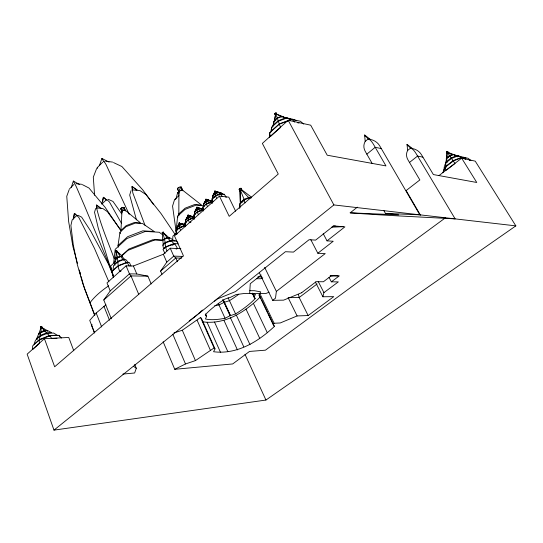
<?xml version="1.0" encoding="UTF-8"?>
<svg xmlns="http://www.w3.org/2000/svg" width="543" height="543" viewBox="0 0 543 543"><rect width="100%" height="100%" fill="white"/><g stroke="black" fill="none" stroke-linecap="round" stroke-linejoin="round"><path stroke-width="0.81" d="M226.058 197.591L226.064 196.844L224.116 194.211L220.553 193.81L215.517 195.745L211.994 198.874L212.503 202.96M178.823 215.87L178.925 191.781L177.371 188.414L178.443 187.423L181.219 186.955L182.821 190.783M178.321 225.813L178.253 225.107L179.685 223.349L184.104 224.313L181.029 223.709L179.278 224.388L179.516 225.793L176.903 227.605L176.93 230.49L176.224 230.632L176.862 234.467M115.869 260.151L115.93 256.988M240.311 203.258L240.033 191.238L239.158 189.466L239.762 188.523L241.173 188.272L242.049 190.043L251.701 197.34M240.033 191.238L239.164 189.045M251.307 197.917L249.787 197.747L244.078 199.96L239.972 203.51L239.802 207.888M240.4 203.435L240.047 190.817L241.472 189.975L242.035 190.464M241.16 188.692L241.173 188.272M194.55 215.035L194.496 211.953L196.844 209.863L200.265 208.546L201.976 210.474L197.584 212.17L196.885 208.709L198.657 208.023L202.736 208.777L202.023 209.198M185.713 222.874L185.638 219.84L187.953 217.777L191.353 216.467L193.831 216.671L193.125 217.085L192.874 216.535L188.407 215.578L186.975 217.343L187.03 218.062M444.113 170.169L445.722 166.328L445.857 162.866L451.593 158.434L458.17 155.834L466.023 158.271M212.557 200.482L212.612 195.84L215.028 193.688L218.483 192.365L220.261 194.279L218.042 195.134M454.389 155.25L454.05 154.707L448.342 152.549L447.575 152.685L447.14 153.017L446.943 157.511L446.258 159.16L446.597 159.703M195.772 213.779L194.564 214.852L194.496 211.953L195.229 211.818L194.971 211.268L195.663 209.788L196.885 208.709M239.687 208.322L239.972 203.51M185.584 226.764L184.973 222.861L185.686 222.725L185.638 219.84M172.606 240.311L172.905 236.11L176.577 232.852M39.598 339.443L39.836 336.327L47.384 333.314L53.587 333.035L57.273 335.187L49.318 335.567L39.598 339.443L33.971 344.506L35.458 340.278L39.836 336.327M269.301 137.542L269.681 132.791L279.211 124.218L292.046 119.412L300.394 121.259L303.734 124.076M271.486 130.429L271.758 127.13L278.274 121.252L287.057 117.967L292.82 119.243L296.492 120.702M272.708 127.137L273.991 121.286L277.358 118.245L281.885 116.555L285.435 117.96L290.193 119.012L281.172 116.392L276.631 114.24L275.898 112.876L274.744 113.568L275.444 115.32L274.717 119.453M273.821 123.234L273.991 121.286M274.249 121.428L275.477 114.933L275.966 114.485L277.073 114.335L283.785 116.969L284.159 117.661M275.444 115.32L274.744 113.568M276.339 112.971L277.039 114.722L275.898 112.876M458.258 156.119L453.154 154.511L449.753 155.855L446.787 158.149L446.448 161.542L444.35 166.477L443.787 170.936M73.875 217.417L74.479 213.385L76.97 215.761L74.479 213.385M204.202 205.858L196.233 205.091L185.149 209.354L177.649 216.094L175.98 231.678L176.231 234.067M102.702 201.718L103.475 197.272L106.767 200L106.143 199.939L103.475 197.272M264.624 267.339L276.367 291.401L275.505 298.155L272.688 300.327L259.316 272.688M37.168 339.864L36.714 338.608L40.325 335.357L46.535 332.879L51.653 332.649L47.825 330.701L44.607 330.843L40.705 332.391L40.325 335.357L40.779 336.612M114.519 264.305L115.231 259.574L117.336 257.66L120.655 256.371L121.883 256.411L124.578 259.255L123.159 259.215L117.865 261.278L114.519 264.305L114.953 265.351M118.001 245.545L119.996 232.275L126.01 226.689L135.451 223.071L142.646 223.573L154.239 231.535L142.829 230.823L127.653 236.673L118.001 245.545L118.394 247.174M445.199 164.536L446.787 158.149M130.972 190.736L129.696 195.113L136.449 219.874M74.269 213.596L73.224 218.917L72.117 220.064L70.889 225.494L73.291 244.913L77.269 264.387L82.828 283.745L94.835 315.245M271.758 127.13L270.882 131.447L279.285 123.892L290.586 119.664L287.057 117.967M101.779 204.168L103.197 197.537M91.984 324.415L91.686 325.759L94.407 332.75M173.957 332.934L182.305 330.239L200.55 317.465L201.507 318.51L215.014 348.884L213.582 351.735C236.762 354.769 258.156 341.785 274.385 326.431L273.231 324.68L274.086 323.255L280.202 322.976L297.109 315.945L308.146 315.537L333.762 296.634L322.895 296.77L323.947 292.528M179.068 193.186L177.697 192.439L175.993 198.799L174.425 200.028L172.559 206.109L176.156 231.698M71.309 187.369L73.353 181.077L79.393 184.437M134.732 364.414L136.279 368.263L134.65 372.993L122.867 374.079M99.444 165.547L101.901 158.447L109.068 162.106M69.219 189.521L66.762 196.294L68.594 221.232L72.918 246.576L77.425 263.314M446.909 159.296L446.258 159.16L447.025 153.302L446.36 152.216L447.67 151.456L448.226 152.827L447.67 151.456M447.14 153.017L447.296 153.357L446.468 151.931M36.714 338.608L38.438 334.44L40.705 332.391M442.837 172.633L445.016 167.42L453.398 160.966L462.996 157.165L468.039 158.278L470.93 160.531L469.301 160.178M187.349 217.363C187.593 214.166 188.781 216.175 188.34 215.042M195.867 210.195C196.349 206.618 198.541 206.707 195.819 209.462L195.84 209.761M205.145 201.507L205.96 199.797L208.661 200.306L208.207 200.258M205.525 314.248L206.544 316.521L205.444 318.965A57.633 18.903 -25.6 0 0 225.046 318.252L230.13 315.734L235.574 313.935A58.237 19.195 -24.7 0 0 255.129 298.657L253.011 294.204M178.633 225.114L179.258 223.607M212.646 202.111L210.847 202.003L206.428 203.7L203.367 206.421L203.489 203.958L204.222 203.822L203.958 203.272L204.643 201.792L205.878 200.693L207.664 200.007L210.786 200.645L211.051 201.195L211.77 200.767L207.664 200.007M186.364 219.698L186.113 219.148L186.819 217.675L188.014 216.603L189.779 215.924L192.874 216.535M177.636 227.469L177.385 226.92L178.09 225.44L179.278 224.388M254.002 297.164L255.454 294.408L250.432 293.505L243.753 293.553L236.103 294.564L230.375 297.374L225.04 299.057A55.366 17.437 -25.4 0 0 205.227 314.899L206.645 316.501M273.231 324.68L259.038 295.012L260.715 291.876L254.321 290.688L249.834 290.702M185.787 225.888L184.973 222.861L188.34 219.874L193.294 217.953L194.618 218.062M197.869 209.822L200.265 208.546M201.976 210.474L202.254 210.026L197.272 211.946L193.851 214.98L194.428 218.944M203.564 205.621L203.489 203.958L205.872 201.84L209.306 200.516L211.051 202.437L207.372 203.856M211.051 202.437L211.336 201.976L212.143 203.279M213.331 198.195L215.822 195.989L215.028 193.688L215.333 193.939L218.483 192.365M220.261 194.279L220.553 193.81L222.196 196.417M205.783 199.96L204.826 202.22M161.95 274.222L160.599 271.12L166.803 262.14L173.746 256.113L182.93 256.445M111.322 318.816L103.781 299.98L110.222 290.899L129.444 273.855L136.775 273.971L147.879 276.149L151.212 283.941M206.544 316.521L205.519 314.098M255.129 298.657L252.407 293.206M105.919 304.806L96.186 313.026L89.731 320.39L94.638 332.981M69.599 188.788L73.828 184.511M97.054 167.848L102.675 162.194M111.498 269.301L109.245 263.871L98.276 228.175L94.536 212.306L95.588 208.655L96.959 207.989L102.763 208.485L107.385 211.661L121.34 230.836M102.328 203.639L106.699 199.464L109.448 202.016L121.442 223.234M100.822 208.709L101.195 208.342L96.498 205.091L96.586 208.356M120.736 208.614L122.1 212.13L120.736 208.614L121.605 207.793L124.028 207.365L125.392 210.881L124.028 207.365M122.833 210.664L121.965 211.485L120.926 230.51L126.139 225.657L134.331 222.521L140.583 222.963L125.257 210.236L122.833 210.664L121.605 207.793M202.485 321.782C224.7 325.053 245.192 312.096 260.267 296.94L259.038 295.012M178.64 214.023L185.143 208.173L194.747 204.487L201.677 205.159L182.781 190.315L180.004 190.79L178.925 191.781L179 192.568L177.371 188.414M116.392 252.257L115.523 250.995L116.697 250.54L117.186 251.789L119.426 254.056M116.697 250.54L115.578 251.199M116.874 252.067L116.752 250.744M174.853 199.376L178.986 195.595M40.372 326.913L40.929 328.366L40.372 326.913L41.743 326.37L41.512 326.872M116.528 258.78L117.607 257.803L115.835 250.71M115.496 261.183L113.663 262.846L115.191 249.325L126.933 238.54L145.415 231.406L159.242 232.268L162.574 234.732M121.584 255.658L128.895 249.02L152.861 239.714L162.384 240.223M41.967 328.121L42.3 327.823L41.743 326.37M115.286 261.841L110.636 266.056L112.109 271.554M121.883 256.411L121.551 256.717L121.422 256.269L127.938 250.357L155.223 239.762L162.812 240.162L163.246 244.174L163.823 245.097L162.825 245.049L163.545 248.735L165.758 246.78L173.882 243.603L178.192 243.821M275.858 120.132L274.69 121.191L274.324 120.505L277.249 117.858L281.172 116.392L281.546 117.084M272.844 125.501L278.213 120.655L285.435 117.96M113.229 277.33L111.953 271.507L117.879 266.165L127.272 262.493L129.424 262.554L131.012 266.131M39.028 340.169L32.648 345.905L32.614 349.563L39.564 343.339L39.028 340.169L50.065 335.764L59.078 335.33L61.373 338.038M163.036 233.836L162.194 232.574L163.348 232.126L163.83 233.368L166.083 235.601M73.78 350.764L68.771 337.461L44.431 338.676L27.15 354.158L53.981 430.124L265.941 400.042L515.85 225.874L475.247 161.156L461.672 158.189L438.968 175.606M372.159 163.457L365.269 151.409A12.971 11.05 13.1 0 1 365.181 141.418L364.652 134.997L368.154 138.94A12.815 4.296 68.7 0 1 373.604 144.54L385.971 165.92L327.225 155.21L310.698 125.189L288.19 120.268L262.357 143.413L278.26 174.045L229.2 216.331L219.44 196.118L174.473 235.906L183.419 255.794L54.66 366.776L44.431 338.676M180.853 248.687L170.231 248.212L163.334 254.26L133.408 265.995L126.085 265.819L106.991 282.923L110.222 290.899M163.056 232.628L163.348 232.126M163.701 233.483L163.375 232.343M179.624 222.813C178.538 223.892 179.604 221.87 179.889 223.485L181.287 224.089M205.519 199.403C207.555 199.464 204.541 200.489 206.15 199.159M214.614 191.292C215.327 190.315 215.361 191.693 213.922 194.123L213.901 193.349L215.062 191.686L217.791 192.188L215.327 191.584L215.062 191.027M214.614 191.421L215.245 191.048M224.116 194.211L223.404 194.632L220.933 192.643L220.207 193.07L219.942 192.521L216.8 191.876L213.752 193.681L213.073 195.154L213.107 196.566M180.928 223.886L178.375 225.386L179.278 224.198L180.799 223.607L182.048 223.967L179.685 223.349L179.434 222.8M189.677 216.1L187.097 217.621L188.014 216.413L189.548 215.822L190.79 216.189L188.407 215.578L188.149 215.028M199.206 208.268L195.819 209.462L198.419 207.921L201.765 208.648M204.962 202.498L204.928 201.745L206.001 200.788L207.548 200.191L205.96 199.145M214.057 194.401L214.037 193.627L215.13 192.663L214.797 191.129M177.385 226.92L179.265 225.243L182.054 224.164L182.305 224.714L182.57 224.266L185.054 224.449M186.113 219.148L188.021 217.451L190.824 216.365L193.03 218.395M194.971 211.268L196.905 209.544L199.729 208.458L199.987 209.007M203.958 203.272L205.919 201.521L208.756 200.435L209.021 200.985M162.669 240.542L164.353 239.042L167.611 237.773L170.04 237.909L174.147 240.719M186.846 219.277L188.278 218.001L190.383 217.186M212.639 196.973L212.612 195.84L214.838 194.38M176.74 230.062L179.665 227.463L184.016 225.773L185.204 225.861M185.489 222.297L188.462 219.657L192.826 217.967L194.611 218.11M194.36 214.417L197.38 211.736L201.772 210.039L203.571 210.141M212.503 198.31L215.612 195.548L220.051 193.844L221.815 194.041M204.799 205.77L202.858 206.985L203.401 211.01M183.826 224.714L186.242 222.576M163.246 244.174L165.099 242.538L170.292 240.515L175.28 240.834M162.825 245.049L164.923 243.189L171.235 240.732L175.898 240.977L177.88 242.443M103.781 299.98L131.006 275.925L147.879 276.149M160.599 271.12L175.803 257.966L181.579 258.163M241.465 202.831L243.25 201.29M365.181 141.418L368.154 138.94L370.367 139.422A12.984 11.098 12.6 0 1 379.706 145.823L419.82 214.824L385.442 213.399L383.806 210.494M366.844 154.164L375.199 147.302L381.301 148.565M53.981 430.124L333.884 204.935L515.85 225.874M214.526 301.243L217.417 298.915L235.492 291.584L285.408 251.714L293.464 252.095L309.096 239.694L315.619 240.115L333.626 225.895L344.893 226.865L327.015 240.854L323.214 233.626M420.52 215.266L406.15 190.559L419.854 179.943L407.956 159.859A12.238 10.351 16.3 0 1 407.657 150.438L410.535 148.13L412.483 148.551A12.245 10.398 16 0 1 421.382 154.592L433.382 174.568L476.761 182.475L461.672 158.189M261.183 275.002L250.269 283.684L249.658 293.593L265.975 293.478L269.104 292.202M409.497 162.452L417.567 156.065L422.929 157.171M407.657 150.438L407.019 144.384L410.535 148.13A12.034 4.466 68.1 0 1 416.006 153.459L455.163 218.89C420.16 216.915 385.123 215.517 350.174 212.836L357.355 207.161M310.834 239.748L317.831 253.242L333.232 241.255L327.015 240.854M452.061 155.189L449.848 156.065L447.276 158.061L446.943 157.511L449.516 155.515L452.462 154.355L458.72 156.14M276.367 291.401L325.223 253.588L317.831 253.242M445.722 166.328L453.106 160.64L461.564 157.294L463.444 157.701M163.138 341.744L174.744 369.294L185.496 363.966L195.446 360.593L214.105 347.941L200.55 317.465M446.536 170L455.02 163.491L449.753 155.855M301.535 292.772L316.135 281.695L323.397 281.756L331.386 275.729L339.307 275.864L331.352 281.824L329.044 277.364M317.092 283.969L299.179 297.516L288.896 297.645M445.436 217.797L265.425 350.181L249.515 351.436L232.696 363.939L174.744 369.294M97.713 167.977L96.532 168.832L93.308 177.161L94.597 195.31M212.062 201.331L212.768 200.917M202.967 209.388L203.666 208.974M222.691 299.695L224.021 302.437L218.972 304.942A57.239 19.589 -25.5 0 1 214.729 305.628M301.793 292.663L283.602 300.15L272.688 300.327M262.826 277.826L260.518 278.763L256.384 278.708M447.12 152.081L446.36 152.216M176.136 249.088L177.527 248.538L174.717 243.624L165.5 247.228L163.015 249.42L165.031 253.635M121.123 270.977L119.698 271.534L117.879 266.165L118.571 266.504L117.593 261.97L124.021 259.466L125.732 259.52L128.338 262.493L126.499 262.445L118.225 265.676L112.998 270.387L113.535 265.649L117.593 261.97L118.299 262.323M118.326 257.525L120.492 256.683L116.317 250.52M172.029 245.28L174.242 244.411M191.014 222.039L189.459 222.644L188.34 219.874L193.294 217.953L194.075 219.257M177.018 233.653L176.224 230.632L179.543 227.68L183.486 226.485M166.721 238.363L164.597 239.191L162.513 232.289M187.715 215.279L188.17 215.32M209.306 200.516L205.872 201.84L206.632 204.141L206.326 203.903L202.858 206.985L203.72 210.026M211.336 201.976L206.326 203.903L207.501 206.686M223.499 300.191L224.402 302.281L229.445 300.686A57.836 19.887 -24.6 0 0 238.757 294.252M446.244 167.19L445.016 167.42L445.884 170.495M212.713 198.745L211.994 198.874L212.883 201.921M270.862 132.614L269.681 132.791L270.305 136.66L280.697 127.347L279.211 124.218M56.988 338.262L51.578 338.533L50.065 335.764L49.678 336.551L47.384 333.314M332.961 226.153L335.452 226.051M331.569 227.171L343.122 226.709M40.467 327.117L40.942 327.096M47.363 331.101L47.024 330.409L41.73 327.639L40.827 328.169L38.872 333.653L39.103 334.284M330.293 275.756L332.662 275.749M330.171 275.851L338.051 275.844M331.352 281.824L338.323 281.885L323.92 292.629L318.212 281.464M257.796 276.91L261.902 276.964M121.191 256.187L117.39 257.273L115.564 258.936L115.747 259.656M350.174 212.836L398.691 214.879L385.442 213.399M162.228 232.791L162.581 232.811M73.712 218.951L73.224 218.917L76.875 215.408L78.918 217.648L94.434 248.321L108.871 281.817M196.552 207.399L197.177 207.161M76.034 183.697L81.681 184.294M136.517 190.335L132.288 189.833L132.906 193.165L145.001 225.284M132.017 186.548L132.723 189.935L132.22 190.417L132.017 186.548L138.037 190.498L140.046 190.654L145.965 194.509L161.081 213.637L174.846 234.053M219.44 196.118L228.773 197.143L235.628 211.213M250.961 197.666L248.945 197.442L243.99 199.362L240.427 202.444L240.868 203.347M220.933 192.643L216.8 191.876M239.158 189.466L239.734 189.534M105.518 161.149L112.625 162.099M197.442 207.711L199.661 208.308M297.544 122.725L298.976 123.037M274.717 113.955L275.158 114.05M458.17 155.834L461.564 157.294M113.473 162.567L121.924 166.545L142.728 189.86L153.642 204.725M108.193 199.315L112.971 201.426L121.734 213.881M82.373 184.634L88.957 188.021L105.179 207.406L121.062 230.809M166.117 247.588L165.5 247.228L166.918 250.975M78.036 215.279L81.66 217.173L90.695 231.067L108.485 264.163L113.249 275.837M179.516 225.793L179.183 225.576L176.903 227.605L177.066 229.16M133.571 366.355L136.279 368.263M44.288 329.234L42.205 327.619M412.483 148.551L407.019 144.384L407.596 145.823M370.367 139.422L364.652 134.997L365.263 136.531M215.822 195.989L215.517 195.745L216.718 198.528M132.356 186.582L136.958 190.491M122.508 256.228L117.132 251.579L116.27 251.755L115.781 259.459M462.996 157.165L465.466 159.343M96.769 205.111L99.661 207.677M292.046 119.412L294.679 122.1M167.611 237.773L170.753 241.54L171.235 240.732L173.882 243.603M214.105 347.941L215.014 348.884M44.607 330.843L46.535 332.879L46.997 334.128M120.655 256.371L123.6 260.26M124.021 259.466L126.845 263.267L127.272 262.493L129.173 266.084M177.697 192.439L178.932 194.19M104.018 161.312L105.994 164.475L129.214 214.37M457.26 156.839L456.588 155.753L451.172 157.891L446.448 161.542L447.113 162.635M452.801 154.904L448.07 152.488L447.405 151.402M449.848 156.065L446.903 151.592M101.901 158.447L104.025 161.977M288.19 120.268L333.884 204.935M275.24 113.12L277.616 118.55M39.123 334.128L38.872 333.653L40.84 331.875L44.227 330.524L47.024 330.409L47.255 331.04M315.368 282L322.895 296.77M308.146 315.537L299.179 297.516L298.406 294.32M249.393 198.344L241.472 189.975L240.59 188.204M239.762 188.523L244.438 200.265M288.109 297.659L297.109 315.945M73.353 181.077L76.285 186.711L84.457 205.654L112.693 273.299M218.184 192.846L217.919 192.29L215.069 193.383L213.073 195.154L213.345 195.711M215.062 191.346L215.333 191.903M214.804 191.441L215.069 192.005M215.333 193.939L215.008 192.561M214.037 193.627L214.994 192.378L216.548 191.781L217.655 191.91L217.662 192.371M259.832 293.525L274.086 323.255M260.267 296.94L260.993 298.453M261.712 299.96L267.509 312.062M268.228 313.576L274.385 326.431M252.339 293.227L254.104 297.102M205.973 199.451L206.238 200.007M205.695 199.24L206.001 200.788M205.709 199.552L205.973 200.109M206.184 202.077L205.878 200.693M253.398 303.374L267.299 332.716M204.928 201.745L205.872 200.51L207.419 199.912L208.526 200.028L208.553 200.781M246.027 309.116L259.744 338.37M198.548 208.2L196.987 207.141M196.729 207.243L197.007 208.797M196.559 207.528L196.817 208.084M182.536 190.437L181.219 186.955M180.038 186.819L181.606 190.179M178.443 187.423L180.004 190.79M59.078 335.33L59.764 336.816M236.497 315.463L250.011 344.676M235.574 313.935L228.094 297.713M188.346 215.164L188.604 215.72M187.892 215.123L188.143 216.691M187.912 215.422L188.17 215.971L187.722 215.401M188.659 220.085L188.014 216.603M224.402 302.281L230.51 315.578M223.085 299.946L230.32 315.687M224.021 302.437L230.13 315.734M230.293 317.479L243.759 346.801M218.286 303.462L225.046 318.252M244.981 354.274L265.941 400.042M224.069 320.567L237.44 349.93M179.461 223.085L179.713 223.641M179.176 222.895L179.407 224.469M179.204 223.187L179.455 223.736L179.007 223.051M179.862 227.89L179.183 225.576L182.57 224.266L184.213 226.207L184.471 225.773L179.543 227.68L180.636 230.449M214.512 322.04L227.863 351.674M205.41 314.18L206.442 316.488M169.538 238.207L163.803 233.151L162.649 233.599L162.486 240.345L164.366 238.676L167.196 237.576L169.307 237.691L169.368 238.207M207.1 322.338L220.458 352.244M167.427 238.092L162.988 232.105M177.48 261.733L175.803 257.966L173.746 256.113L170.231 248.212M162.194 232.574L162.683 233.816M197.109 320.221L210.569 350.656M163.334 254.26L166.803 262.14M182.305 330.239L195.446 360.593M122.962 207.277L124.198 210.148M172.769 334.189L185.496 363.966M133.408 265.995L136.775 273.971M138.73 294.347L131.006 275.925L129.444 273.855L126.085 265.819M115.523 250.995L116.012 252.244M197.272 211.946L198.412 214.723M103.917 306.245L109.496 320.227M96.186 313.026L101.684 326.961M94.604 315.211L84.552 288.7L81.056 276.482M114.193 258.611C108.009 241.879 100.767 225.304 96.586 207.969L96.959 207.989L96.498 205.091M278.274 121.252L279.285 123.892M79.78 272.084L80.663 274.466M41.268 326.391L44.458 331.155L41.071 332.506L41.159 327.87L40.698 326.614M277.358 118.245L278.213 120.655M244.078 199.96L245.069 202.926M79.197 269.959L80.588 274.846M193.851 214.98L194.686 218.014M112.53 273.129L113.168 275.484M111.953 271.507L112.978 275.321M165.758 246.78L164.923 243.189L165.554 243.569L164.353 239.042M119.996 232.275L120.315 233.68M117.336 257.66L117.865 261.278M178.09 225.44L178.172 226.248M177.649 216.094L177.799 217.567M181.925 223.689L181.959 224.103M186.819 217.675L186.88 218.503M190.661 215.917L190.695 216.338M195.663 209.788L195.718 210.636M89.955 302.831A62.187 22.643 -23.3 0 1 108.668 285.822M202.444 310.06A88.197 30.51 -23.1 0 1 198.215 313.861M196.994 314.886A88.197 30.51 -23.1 0 1 189.195 320.906"/></g></svg>
